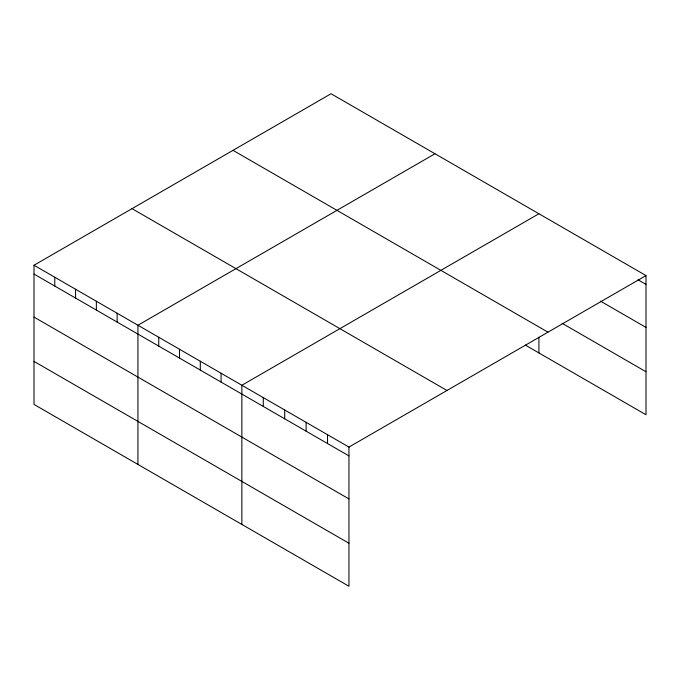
<?xml version="1.0" encoding="UTF-8"?>
<svg xmlns="http://www.w3.org/2000/svg" width="680" height="680" viewBox="0 0 680 680"><rect width="100%" height="100%" fill="white"/><g stroke="black" fill="none" stroke-linecap="round" stroke-linejoin="round"><path stroke-width="1.02" d="M34 265.243L348.95 447.075L348.95 586.262L34 404.421L34 265.243L331.05 93.738L646 275.578L646 414.757L525.36 345.108M434.988 153.748L137.93 325.244L137.93 464.431M538.917 213.749L241.868 385.254L241.868 524.433M348.95 447.075L646 275.578M637.967 279.76L646 284.393M600.491 301.138L646 327.42M562.122 323.306L646 371.739M233.027 150.339L547.969 332.171M132.031 208.649L446.973 390.481M34 274.065L348.95 455.897M34 317.084L348.95 498.916M34 361.403L348.95 543.244M538.917 337.195L538.917 352.937M327.53 434.716L327.53 443.53M306.119 422.348L306.119 431.171M284.699 409.98L284.699 418.803M263.279 397.622L263.279 406.436M221.076 373.252L221.076 382.075M200.294 361.25L200.294 370.073M179.503 349.248L179.503 358.071M158.72 337.246L158.72 346.069M117.147 313.25L117.147 322.065M96.356 301.249L96.356 310.072M75.573 289.247L75.573 298.07M54.782 277.245L54.782 286.067"/></g></svg>
